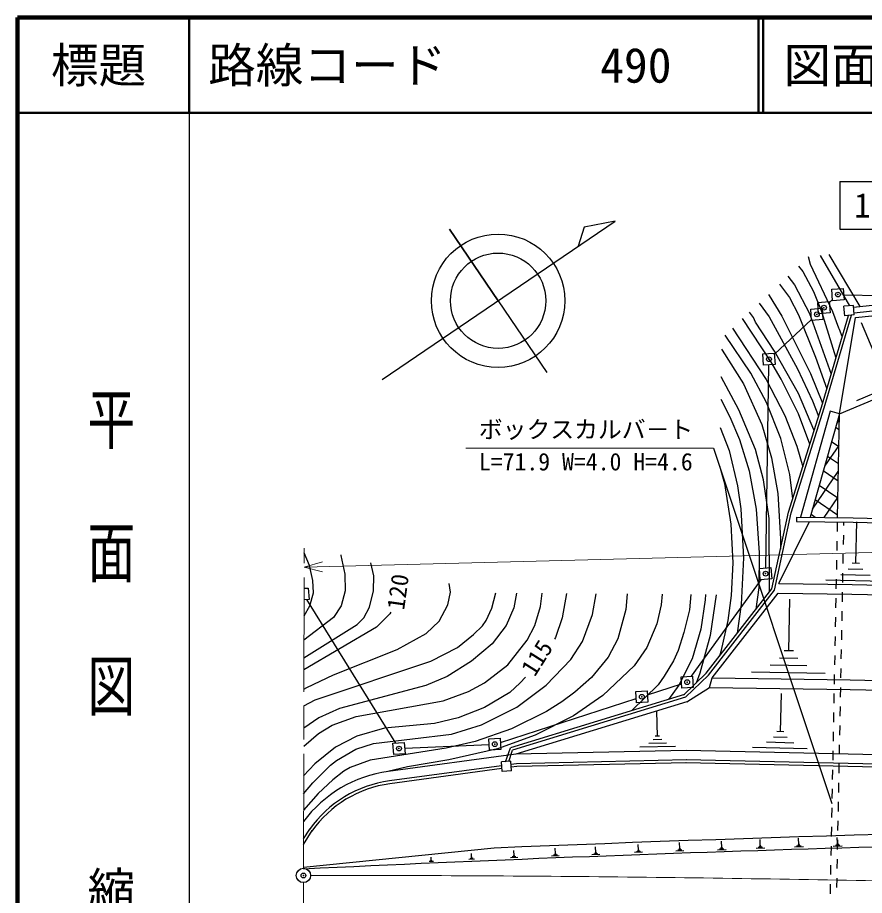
# Model space of a CAD drawing. Units: millimetres, scale not verified. Extents: x 40000 to 680000, y 20000 to 380000.
# Drawn here: x 40000 to 128874, y 287906 to 380000 of the extents above; entities that cross this region are included whole.
import ezdxf
from ezdxf.enums import TextEntityAlignment as Align

# ---------------------------------------------------------------- set-up
doc = ezdxf.new("R2010")
doc.units = ezdxf.units.MM
doc.header["$LTSCALE"] = 1000
doc.header["$PDMODE"] = 32
doc.header["$PDSIZE"] = 500
doc.linetypes.add('CHAIN', pattern=[18.5, 12, -1.5, 3.5, -1.5])
for name, color, linetype, lineweight in [('M-BGD', 7, 'Continuous', 25), ('M-BMK', 2, 'CHAIN', 13), ('M-BMK-ROW', 30, 'Continuous', 25), ('M-BMK-SRVR', 3, 'Continuous', 25), ('M-STR-HTXT', 7, 'Continuous', 13), ('M-STR-STRC', 7, 'Continuous', 25), ('M-TTL', 2, 'Continuous', 140), ('M-TTL-BAND', 7, 'Continuous', 25), ('M-TTL-LINE', 7, 'Continuous', 50)]:
    doc.layers.add(name, color=color, linetype=linetype, lineweight=lineweight)
doc.layers.add('M-TTL-TXT', color=7, linetype='Continuous')
doc.styles.add('@ＭＳ ゴシック', font='')
doc.styles.add('ＭＳ ゴシック', font='')
doc.styles.get('@ＭＳ ゴシック').set_extended_font_data('@MS Gothic')
doc.styles.get('ＭＳ ゴシック').set_extended_font_data('MS Gothic')

msp = doc.modelspace()

# ---------------------------------------------------------------- linework, layer by layer
at = {"layer": 'M-BGD'}
for p, q in [((127357, 349773), (124264, 355039)), ((125151, 355147), (128384, 349682)), ((127730, 349612), (143111, 351251)), ((127787, 349022), (143164, 350653)), ((127941, 348536), (144716, 350315)), ((127712, 349807), (126716, 349712)), ((126811, 348716), (126716, 349712)), ((127807, 348811), (127712, 349807)), ((124367, 339135), (127186, 348752)), ((124655, 339051), (127507, 348783)), ((126242, 338435), (127941, 348536)), ((126242, 338435), (149448, 348210)), ((127807, 348811), (126811, 348716)), ((130564, 343259), (128562, 347985)), ((134798, 342663), (128047, 339803)), ((120905, 328119), (124369, 339140)), ((121195, 328041), (124655, 339051)), ((125279, 338706), (122148, 327588)), ((126242, 338435), (123182, 327573)), ((126242, 338435), (125279, 338706)), ((126031, 327531), (126242, 338435)), ((126230, 337844), (125967, 337459)), ((126209, 336757), (125840, 337010)), ((126174, 334963), (125411, 335486)), ((113032, 334826), (125452, 297557)), ((126177, 335111), (124696, 332948)), ((126140, 333169), (124982, 333962)), ((123426, 328438), (126125, 332379)), ((126105, 331375), (124553, 332438)), ((126070, 329581), (124123, 330914)), ((126036, 327786), (123694, 329390)), ((124637, 327551), (126072, 329647)), ((119139, 320059), (120905, 328119)), ((119417, 319928), (121195, 328041)), ((123704, 327565), (123265, 327866)), ((119905, 320620), (123122, 327124)), ((121752, 327594), (121746, 327144)), ((126022, 327081), (126003, 326081)), ((126715, 326717), (126722, 327071)), ((127958, 322751), (128057, 327085)), ((126677, 324717), (126696, 325717)), ((125984, 325082), (125964, 324082)), ((126638, 322717), (126657, 323717)), ((125945, 323082), (125926, 322082)), ((128345, 322742), (127571, 322760)), ((129478, 321477), (126382, 321548)), ((126599, 320718), (126619, 321718)), ((128718, 322114), (127170, 322150)), ((131012, 320823), (124820, 320964)), ((125906, 321082), (125887, 320082)), ((112262, 311213), (119139, 320059)), ((112498, 311029), (119417, 319928)), ((112893, 310722), (119812, 319621)), ((126561, 318718), (126580, 319718)), ((120930, 313564), (121033, 318971)), ((125868, 319083), (125848, 318083)), ((125829, 317083), (125810, 316083)), ((126522, 316719), (126541, 317718)), ((125790, 315083), (125771, 314084)), ((126483, 314719), (126503, 315719)), ((121413, 313555), (120448, 313573)), ((126445, 312719), (126464, 313719)), ((121881, 312773), (119950, 312810)), ((125752, 313084), (125732, 312084)), ((124749, 311173), (117024, 311320)), ((122832, 311982), (118970, 312055)), ((126406, 310720), (126425, 311719)), ((109883, 308921), (112290, 311244)), ((110092, 308705), (112498, 311029)), ((112596, 309726), (112893, 310722)), ((125713, 311084), (125694, 310084)), ((110238, 308227), (112596, 309726)), ((126368, 308720), (126387, 309720)), ((110004, 308992), (91717, 303390)), ((110092, 308705), (91951, 303148)), ((120052, 305081), (120163, 309103)), ((125674, 309085), (125655, 308085)), ((110238, 308227), (92276, 302724)), ((126329, 306720), (126348, 307720)), ((107150, 304622), (107091, 307235)), ((125636, 307085), (125616, 306085)), ((120411, 305071), (119693, 305090)), ((125597, 305085), (125578, 304085)), ((126290, 304721), (126310, 305721)), ((107625, 304259), (106692, 304238)), ((107383, 304627), (106917, 304617)), ((121457, 303892), (118584, 303971)), ((120755, 304486), (119318, 304526)), ((91218, 301939), (91717, 303390)), ((91543, 301961), (91951, 303148)), ((110172, 303126), (92276, 302724)), ((109041, 303544), (105309, 303461)), ((108100, 303897), (106234, 303855)), ((130251, 302671), (110172, 303126)), ((122878, 303277), (117131, 303436)), ((125559, 303086), (125539, 302086)), ((126252, 302721), (126271, 303721)), ((92276, 302724), (78896, 300908)), ((110194, 302126), (92355, 301726)), ((130229, 301671), (110149, 302126)), ((90803, 301515), (79030, 299918)), ((90824, 301215), (79071, 299620)), ((91774, 301977), (90776, 301908)), ((90845, 300910), (90776, 301908)), ((91843, 300980), (91774, 301977)), ((92355, 301726), (91796, 301650)), ((92378, 301426), (91817, 301350)), ((110201, 301826), (92378, 301426)), ((130222, 301371), (110143, 301826)), ((126213, 300722), (126232, 301721)), ((91843, 300980), (90845, 300910)), ((125520, 301086), (125501, 300086)), ((126174, 298722), (126194, 299722)), ((125481, 299086), (125462, 298087)), ((126136, 296722), (126155, 297722)), ((125443, 297087), (125423, 296087)), ((126097, 294723), (126116, 295722)), ((70007, 293266), (70926, 294716)), ((70008, 293829), (70673, 294876)), ((125404, 295087), (125385, 294087)), ((121985, 293263), (121962, 293923)), ((126050, 293343), (126027, 293994)), ((90017, 292872), (70002, 290838)), ((96442, 292294), (96422, 292860)), ((100681, 292420), (100661, 293000)), ((105154, 292672), (105134, 293265)), ((109488, 292842), (109467, 293449)), ((114007, 292863), (113781, 292856)), ((113948, 292952), (113835, 292948)), ((113891, 292950), (113869, 293583)), ((118183, 292938), (117721, 292922)), ((118064, 293027), (117833, 293019)), ((118003, 293117), (117888, 293113)), ((117946, 293115), (117923, 293762)), ((122466, 292996), (121522, 292963)), ((122227, 293082), (121755, 293066)), ((122106, 293172), (121870, 293164)), ((122044, 293265), (121926, 293261)), ((125365, 293087), (125346, 292088)), ((126524, 293080), (125594, 293048)), ((126288, 293165), (125823, 293149)), ((126169, 293254), (125937, 293246)), ((126108, 293345), (125991, 293341)), ((126058, 292723), (126078, 293723)), ((87654, 291883), (87635, 292304)), ((92298, 291958), (91920, 291940)), ((92200, 292029), (92011, 292020)), ((92149, 292102), (92055, 292098)), ((92102, 292100), (92078, 292630)), ((96854, 292066), (96046, 292038)), ((96649, 292139), (96245, 292126)), ((96545, 292217), (96343, 292210)), ((96492, 292296), (96391, 292293)), ((101103, 292186), (100276, 292158)), ((100894, 292262), (100480, 292248)), ((100787, 292341), (100581, 292334)), ((100733, 292422), (100629, 292419)), ((105586, 292433), (104740, 292404)), ((105372, 292510), (104948, 292495)), ((105263, 292591), (105051, 292584)), ((105207, 292674), (105101, 292670)), ((109930, 292598), (109064, 292568)), ((109711, 292677), (109278, 292662)), ((109599, 292760), (109383, 292752)), ((109542, 292844), (109434, 292841)), ((114353, 292694), (113448, 292663)), ((114123, 292777), (113671, 292761)), ((118417, 292854), (117493, 292822)), ((83641, 291471), (83188, 291451)), ((83526, 291512), (83299, 291501)), ((83467, 291554), (83354, 291549)), ((83437, 291598), (83380, 291596)), ((83408, 291597), (83394, 291915)), ((87963, 291716), (87362, 291689)), ((87810, 291769), (87510, 291756)), ((87732, 291826), (87582, 291819)), ((87692, 291884), (87617, 291881)), ((92490, 291890), (91734, 291856)), ((125327, 291088), (125307, 290088)), ((126020, 290723), (126039, 291723)), ((125981, 288724), (126001, 289724)), ((125288, 289088), (125269, 288088))]:
    msp.add_line(p, q, dxfattribs=at)
for points in [[(126535, 346532), (126249, 347279), (126175, 347400), (125541, 349133), (123214, 354088), (122995, 354885)], [(121958, 353914), (122401, 353367), (123534, 351263), (124327, 349262), (125881, 344298)], [(120833, 352861), (121543, 351963), (123122, 348959), (125381, 342594)], [(119952, 352036), (120991, 350639), (121961, 348822), (123752, 344357), (124932, 341060)], [(118793, 350951), (118873, 350847), (120194, 348683), (123197, 342661), (124473, 339556)], [(117822, 350043), (118880, 348603), (121864, 343136), (123416, 339786), (124055, 338185)], [(123590, 336663), (123568, 336741), (121953, 340558), (119447, 345014), (117448, 348061), (117226, 348534), (116799, 349085)], [(123145, 335245), (121960, 338428), (120122, 342079), (119052, 343918), (116092, 348423)], [(115031, 347430), (118544, 342022), (120504, 338240), (121765, 335038), (122394, 332854)], [(121346, 329521), (121044, 332062), (120101, 335856), (118595, 339604), (116960, 342710), (114246, 346695)], [(113870, 345213), (113952, 345113), (116170, 341586), (118102, 337293), (119126, 333817), (119781, 330060), (120075, 325315), (120055, 324242)], [(118921, 319779), (118863, 327454), (118282, 331509), (117454, 334670), (115680, 338840), (113824, 342302)], [(113787, 339956), (114739, 338098), (115748, 335746), (116779, 332463), (117527, 328414), (117829, 323864), (117773, 320216), (117480, 317926)], [(113741, 337005), (114678, 334569), (115551, 330873), (115888, 328471), (116167, 323326), (115944, 318411), (115533, 315421)], [(113678, 332972), (114189, 331126), (114849, 326858), (115053, 322810), (114879, 319366), (114520, 316751), (113809, 313502), (113665, 313018)], [(121746, 327144), (127691, 327057), (139419, 326800)], [(121752, 327594), (127699, 327507), (139428, 327250)], [(73915, 323640), (73942, 323575), (74354, 321601), (74376, 319859), (73953, 318275), (73147, 317070), (70054, 314683)], [(70059, 317190), (70089, 317222), (70682, 318272), (71048, 319652), (70999, 320946), (70628, 322530), (70074, 323844)], [(70050, 312834), (75640, 316314), (76347, 317016), (76941, 318141), (77343, 319844), (77372, 321451), (77072, 322805)], [(70042, 309539), (70344, 309726), (73166, 311057), (79853, 313700), (82897, 315385), (84239, 316665), (85156, 318375), (85422, 319704), (85307, 320625)], [(119905, 320620), (127571, 320508), (152085, 319971), (176557, 319288), (190994, 318815)], [(70029, 303563), (71590, 304905), (73017, 305771), (75532, 306688), (84666, 308326), (87313, 309297), (89005, 310208), (91451, 312093), (93472, 314690), (94271, 316222), (94868, 318204), (95052, 319601)], [(92370, 319623), (92081, 318069), (91275, 316219), (89801, 314315), (87639, 312486), (85076, 310885), (82846, 309946), (73793, 307507), (71613, 306547), (70034, 305454)], [(70039, 307794), (71219, 308415), (83362, 312481), (86152, 313921), (87843, 315265), (88784, 316200), (89171, 316759), (89779, 318040), (90179, 319640)], [(97597, 319580), (97160, 317015), (96451, 314971), (96359, 314807)], [(119812, 319621), (127553, 319508), (152060, 318971), (176527, 318288), (190962, 317815)], [(103987, 319529), (103841, 317917), (103005, 314820), (101969, 312914), (100220, 310782), (98467, 309242), (97109, 308210), (95504, 307210), (91819, 305390), (88037, 304056), (84965, 303359), (76986, 302084), (74909, 301321), (74235, 300939), (73076, 300040), (71551, 298606), (70015, 296838)], [(70019, 298563), (70986, 299721), (72846, 301569), (73466, 302062), (75513, 303239), (77353, 303833), (85528, 304837), (88686, 305794), (92408, 307673), (95485, 309953), (98072, 312652), (99276, 314536), (100335, 317368), (100726, 319555)], [(107654, 319499), (107555, 318396), (107090, 316405), (106026, 313918), (104699, 311984), (101418, 308890), (98344, 306751), (94313, 304709), (90366, 303294), (85243, 302148), (80928, 301394), (78857, 300903)], [(110669, 319475), (110521, 317885), (109926, 315474), (109325, 313610), (108818, 312503), (107868, 310896), (107214, 310013), (104474, 307298)], [(112209, 319462), (112159, 318914), (111693, 315837), (110777, 312741), (109398, 309949), (108304, 308471)], [(113309, 319453), (112682, 315184), (111588, 311241), (111216, 310186)], [(79189, 317614), (79075, 317442), (77656, 316063), (70047, 311562)], [(93289, 310797), (92753, 310195), (91653, 309210), (89009, 307625), (86252, 306533), (83751, 305949), (78495, 305440), (75620, 304629), (73357, 303458), (71205, 301722), (70023, 300443)], [(112893, 310722), (127388, 310509), (151836, 309974), (176254, 309292), (190667, 308820)], [(112596, 309726), (127370, 309510), (151811, 308974), (176224, 308293), (190634, 307821)]]:
    msp.add_lwpolyline(points, dxfattribs=at)
for centre, radius, start, end in [((80684, 287731), 13299, 97.72891, 143.36816), ((80684, 287731), 12299, 97.72891, 144.7189), ((80684, 287731), 11999, 97.72891, 144.7189), ((215776, -2709170), 3004675, 90.6244, 92.39878), ((215776, -2709170), 3003375, 90.6244, 92.78205)]:
    msp.add_arc(centre, radius, start, end, dxfattribs=at)
at = {"layer": 'M-BMK'}
for p, q in [((70002, 290750), (70075, 324328)), ((69998, 289250), (69815, 205000))]:
    msp.add_line(p, q, dxfattribs=at)
for points in [[(90000, 289957), (88500, 289965), (87500, 289970), (86500, 289975), (85500, 289980), (84500, 289984), (83500, 289988), (82500, 289991), (81500, 289994), (80500, 289997), (79500, 289999), (78500, 290001), (77500, 290002), (76500, 290003), (75500, 290004), (74500, 290004), (73500, 290004), (72500, 290003), (71500, 290002), (70750, 290001)], [(109999, 289764), (108999, 289777), (107999, 289789), (106999, 289801), (105999, 289813), (104999, 289825), (103999, 289836), (102999, 289847), (102000, 289858), (101000, 289868), (100000, 289878), (99000, 289887), (98000, 289896), (97000, 289905), (96000, 289914), (95000, 289922), (94000, 289929), (93000, 289937), (92000, 289944), (91000, 289950), (90000, 289956)], [(129996, 289438), (128996, 289457), (127997, 289476), (126997, 289495), (125997, 289513), (124997, 289531), (123997, 289549), (122997, 289566), (121998, 289583), (120998, 289600), (119998, 289616), (118998, 289633), (117998, 289648), (116998, 289664), (115998, 289679), (114998, 289694), (113999, 289709), (112999, 289723), (111999, 289737), (110999, 289750), (109999, 289764)]]:
    msp.add_lwpolyline(points, dxfattribs=at)
at = {"layer": 'M-BMK-ROW'}
for p, q in [((125455, 351497), (126652, 351579)), ((125536, 350300), (125455, 351497)), ((126652, 351579), (126733, 350381)), ((126696, 350928), (130582, 350856)), ((123987, 350124), (125184, 350205)), ((124068, 348927), (123987, 350124)), ((125184, 350205), (125265, 349008)), ((125191, 350095), (125529, 350410)), ((126733, 350381), (125536, 350300)), ((123240, 349424), (124438, 349505)), ((123322, 348227), (123240, 349424)), ((124438, 349505), (124519, 348308)), ((119419, 344690), (123314, 348336)), ((124519, 348308), (123322, 348227)), ((125265, 349008), (124068, 348927)), ((118215, 344718), (119412, 344799)), ((118296, 343521), (118215, 344718)), ((119412, 344799), (119493, 343602)), ((119493, 343602), (118296, 343521)), ((118510, 322265), (118845, 343558)), ((117861, 322221), (119058, 322302)), ((117861, 322221), (119058, 322302)), ((117943, 321024), (117861, 322221)), ((117943, 321024), (117861, 322221)), ((119058, 322302), (119140, 321105)), ((119058, 322302), (119140, 321105)), ((110725, 310913), (118043, 321030)), ((119140, 321105), (117943, 321024)), ((119140, 321105), (117943, 321024)), ((70065, 320128), (70504, 320158)), ((70504, 320158), (70586, 318961)), ((70586, 318961), (70063, 318925)), ((70305, 318942), (79670, 303894)), ((109628, 310838), (110826, 310920)), ((109710, 309641), (109628, 310838)), ((110826, 310920), (110907, 309722)), ((106102, 308937), (109679, 310091)), ((110907, 309722), (109710, 309641)), ((90672, 303965), (104925, 308558)), ((104874, 309306), (106072, 309387)), ((104956, 308108), (104874, 309306)), ((106072, 309387), (106153, 308190)), ((106153, 308190), (104956, 308108)), ((79390, 303875), (80587, 303956)), ((80587, 303956), (80669, 302759)), ((89444, 304333), (90641, 304414)), ((89525, 303136), (89444, 304333)), ((90641, 304414), (90723, 303217)), ((79472, 302678), (79390, 303875)), ((80629, 303344), (89484, 303748)), ((90723, 303217), (89525, 303136)), ((80669, 302759), (79472, 302678))]:
    msp.add_line(p, q, dxfattribs=at)
for p in [(126094, 350939), (123880, 348866), (124626, 349566), (118854, 344160), (118500, 321663), (118500, 321663), (110268, 310280), (105514, 308748), (90083, 303775), (80029, 303317)]:
    msp.add_point(p, dxfattribs=at)
at = {"layer": 'M-BMK-SRVR'}
for points in [[(78257, 342018), (102706, 358636), (99451, 358008), (98843, 356011)], [(90431, 350293), (85334, 357792), (95537, 342781)]]:
    msp.add_lwpolyline(points, dxfattribs=at)
for centre, radius in [((90431, 350293), 7000), ((90431, 350293), 5000), ((70000, 290000), 750)]:
    msp.add_circle(centre, radius, dxfattribs=at)
msp.add_point((70000, 290000), dxfattribs=at)
at = {"layer": 'M-STR-HTXT'}
for p, q in [((87032, 334826), (113032, 334826)), ((216814, 326176), (70070, 322328)), ((71988, 322896), (70070, 322328)), ((70070, 322328), (72015, 321861))]:
    msp.add_line(p, q, dxfattribs=at)
at = {"layer": 'M-STR-STRC'}
for p, q in [((126281, 362802), (136281, 362802)), ((126281, 362802), (126281, 357802)), ((126281, 357802), (136281, 357802))]:
    msp.add_line(p, q, dxfattribs=at)
at = {"layer": 'M-TTL'}
for p, q in [((40000, 380000), (40000, 20000)), ((680000, 380000), (40000, 380000))]:
    msp.add_line(p, q, dxfattribs=at)
at = {"layer": 'M-TTL-BAND'}
msp.add_line((58000, 370000), (58000, 20000), dxfattribs=at)
at = {"layer": 'M-TTL-LINE'}
for p, q in [((58000, 380000), (58000, 370000)), ((117750, 380000), (117750, 370000)), ((118250, 380000), (118250, 370000)), ((40000, 370000), (680000, 370000))]:
    msp.add_line(p, q, dxfattribs=at)

# ---------------------------------------------------------------- texts
at = {"layer": 'M-BGD', "style": 'ＭＳ ゴシック'}
for s, rotation, p in [('120', 81.957, (81105, 317702)), ('115', 57.767, (94741, 310474))]:
    msp.add_text(s, height=1833, rotation=rotation, dxfattribs=at).set_placement(p, align=Align.BOTTOM_LEFT)
at = {"layer": 'M-STR-HTXT', "style": 'ＭＳ ゴシック'}
msp.add_text('ボックスカルバ－ト', height=1833, dxfattribs=at).set_placement((88407, 335326), align=Align.BOTTOM_LEFT)
msp.add_text('L=71.9 W=4.0 H=4.6', height=1833, dxfattribs=at).set_placement((88407, 334326), align=Align.TOP_LEFT)
at = {"layer": 'M-STR-STRC', "style": 'ＭＳ ゴシック'}
msp.add_text('1.', height=2566, dxfattribs=at).set_placement((131281, 360302), align=Align.MIDDLE_RIGHT)
at = {"layer": 'M-TTL-BAND', "style": '@ＭＳ ゴシック', "width": 1.4}
msp.add_text('平  面  図', height=3666, rotation=270, dxfattribs=at).set_placement((49777, 306475), align=Align.MIDDLE_RIGHT)
at = {"layer": 'M-TTL-BAND', "style": '@ＭＳ ゴシック'}
msp.add_text('縮尺千分の一', height=3666, rotation=270, dxfattribs=at).set_placement((49777, 261030), align=Align.MIDDLE_RIGHT)
at = {"layer": 'M-TTL-TXT', "style": 'ＭＳ ゴシック'}
msp.add_text('標題', height=3666, dxfattribs=at).set_placement((48500, 375000), align=Align.MIDDLE_CENTER)
for s, p in [('路線コード', (60000, 375000)), ('490', (101142, 375000)), ('図面コード', (120380, 375000))]:
    msp.add_text(s, height=3666, dxfattribs=at).set_placement(p, align=Align.MIDDLE_LEFT)

doc.saveas('drawing.dxf')
